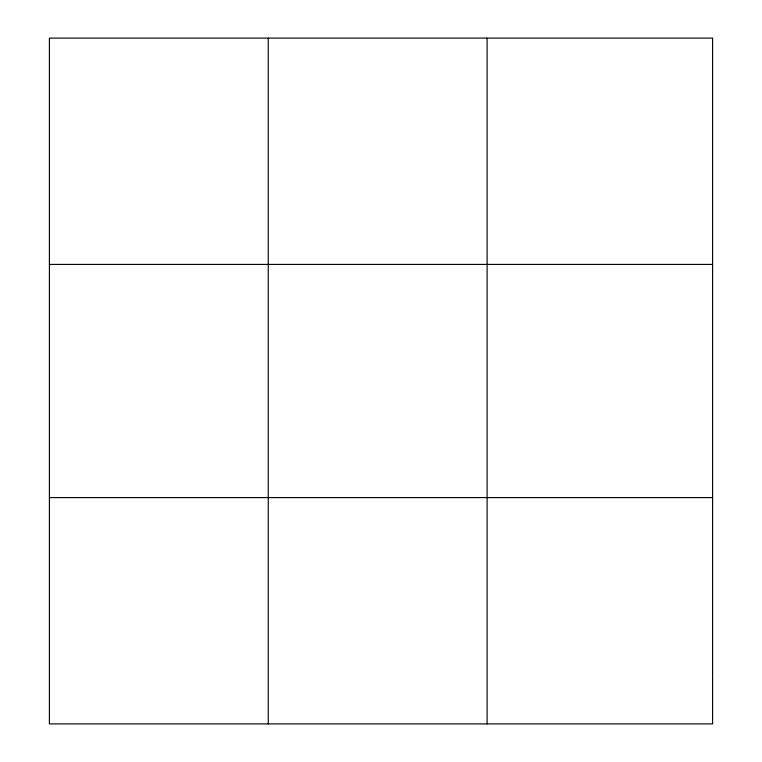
<?xml version="1.0" encoding="UTF-8"?>
<svg xmlns="http://www.w3.org/2000/svg" width="762" height="762" viewBox="0 0 762 762"><rect width="100%" height="100%" fill="white"/><g stroke="black" fill="none" stroke-linecap="round" stroke-linejoin="round"><path stroke-width="1.14" d="M268.253 38.1L268.253 723.9M487.108 38.1L487.108 723.9M49.397 264.414L712.603 264.414M49.397 497.586L712.603 497.586M712.603 678.637L712.603 723.9L49.397 723.9L49.397 38.1L712.603 38.1L712.603 678.637"/></g></svg>
